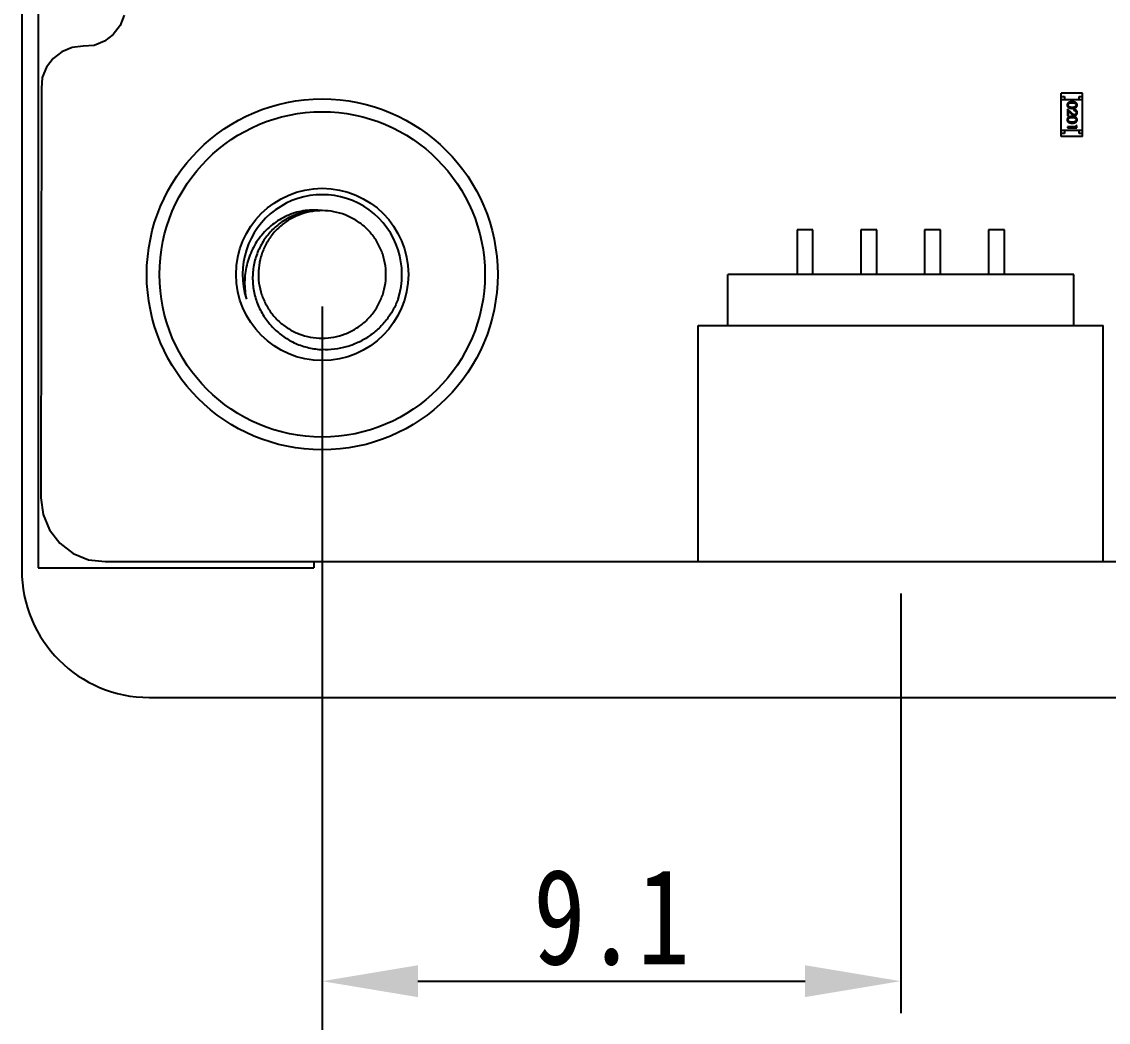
# Model space of a CAD drawing. Header units: millimetres. Extents: x 0 to 297, y 0 to 210.
# Drawn here: x 185.65 to 202.68, y 70.14 to 85.83 of the extents above; entities that cross this region are included whole.
import ezdxf

# ---------------------------------------------------------------- set-up
doc = ezdxf.new("R2010")
doc.units = ezdxf.units.MM
doc.header["$PDMODE"] = 3
doc.header["$PDSIZE"] = 8
doc.linetypes.add('solid', pattern=[0])
doc.layers.get('0').update_dxf_attribs({"linetype": 'CONTINUOUS'})
doc.layers.get('Defpoints').update_dxf_attribs({"linetype": 'CONTINUOUS'})
doc.layers.add('100', color=1, linetype='solid')
doc.styles.get("Standard").update_dxf_attribs({"font": 'txt', "width": 0.8})
doc.dimstyles.new('X0_5', dxfattribs={"dimscale": 0.5, "dimtxt": 2, "dimasz": 2, "dimexe": 1, "dimexo": 1, "dimgap": 0.5, "dimtad": 1, "dimtoh": 1, "dimzin": 0, "dimdsep": 46, "dimtxsty": 'STANDARD', "dimcen": 0, "dimclrd": 256, "dimclrt": 256, "dimadec": 0, "dimazin": 0, "dimtp": 0.1, "dimtm": 0.1, "dimtfac": 1, "dimtofl": 0, "dimtmove": 0, "dimatfit": 3, "dimfxl": 1, "dimtolj": 1, "dimtzin": 0, "dimarcsym": 0})

# ---------------------------------------------------------------- blocks, each defined once
blk = doc.blocks.new('*D15')
at = {"layer": '100', "color": 0, "lineweight": -2}
for p, q in [((190.364, 81.364), (190.364, 70.288)), ((199.431, 76.865), (199.431, 70.288))]:
    blk.add_line(p, q, dxfattribs=at)
at = {"layer": '100', "lineweight": -2}
blk.add_line((191.864, 70.788), (197.931, 70.788), dxfattribs=at)
at = {"layer": '100'}
for points in [[(191.864, 71.038), (191.864, 70.538), (190.364, 70.788)], [(197.931, 70.538), (197.931, 71.038), (199.431, 70.788)]]:
    blk.add_solid(points, dxfattribs=at)
at = {"layer": 'Defpoints', "color": 0}
for p in [(190.364, 81.864), (199.431, 77.365), (199.431, 70.788)]:
    blk.add_point(p, dxfattribs=at)
at = {"layer": '100', "insert": (194.897, 71.788), "char_height": 1.5, "attachment_point": 5}
blk.add_mtext('\\A1;9.1', dxfattribs=at)
blk = doc.blocks.new('*D16')
at = {"layer": '100', "color": 0, "lineweight": -2}
for p, q in [((190.364, 81.364), (190.364, 65.74)), ((210.924, 75.99), (210.924, 65.74))]:
    blk.add_line(p, q, dxfattribs=at)
at = {"layer": '100', "lineweight": -2}
blk.add_line((191.864, 66.24), (209.424, 66.24), dxfattribs=at)
at = {"layer": '100'}
for points in [[(191.864, 66.49), (191.864, 65.99), (190.364, 66.24)], [(209.424, 65.99), (209.424, 66.49), (210.924, 66.24)]]:
    blk.add_solid(points, dxfattribs=at)
at = {"layer": 'Defpoints', "color": 0}
for p in [(190.364, 81.864), (210.924, 76.49), (210.924, 66.24)]:
    blk.add_point(p, dxfattribs=at)
at = {"layer": '100', "insert": (198.44, 67.24), "char_height": 1.5, "attachment_point": 5}
blk.add_mtext('\\A1;20.56', dxfattribs=at)
blk = doc.blocks.new('*D17')
at = {"layer": '100', "color": 0, "lineweight": -2}
for p, q in [((190.364, 81.364), (190.364, 61.419)), ((222.389, 76.864), (222.389, 61.419))]:
    blk.add_line(p, q, dxfattribs=at)
at = {"layer": '100', "lineweight": -2}
blk.add_line((220.889, 61.919), (191.864, 61.919), dxfattribs=at)
at = {"layer": '100'}
for points in [[(191.864, 62.169), (191.864, 61.669), (190.364, 61.919)], [(220.889, 61.669), (220.889, 62.169), (222.389, 61.919)]]:
    blk.add_solid(points, dxfattribs=at)
at = {"layer": 'Defpoints', "color": 0}
for p in [(190.364, 81.864), (222.389, 77.364), (190.364, 61.919)]:
    blk.add_point(p, dxfattribs=at)
at = {"layer": '100', "insert": (202.733, 62.919), "char_height": 1.5, "attachment_point": 5}
blk.add_mtext('\\A1;32.0', dxfattribs=at)

msp = doc.modelspace()

# ---------------------------------------------------------------- linework, layer by layer
at = {"color": 7, "linetype": 'Continuous'}
for p, q in [((185.914, 146.465), (185.914, 77.265)), ((185.654, 146.295), (185.654, 77.235)), ((187.261, 85.927), (187.195, 85.767)), ((187.195, 85.767), (187.089, 85.629)), ((186.951, 85.523), (186.79, 85.456)), ((187.089, 85.629), (186.951, 85.523)), ((186.285, 85.356), (186.147, 85.25)), ((186.446, 85.422), (186.285, 85.356)), ((186.618, 85.445), (186.446, 85.422)), ((186.79, 85.456), (186.618, 85.445)), ((186.147, 85.25), (186.041, 85.112)), ((186.041, 85.112), (185.975, 84.951)), ((185.975, 84.951), (185.963, 84.779)), ((185.963, 84.779), (185.956, 78.365)), ((202.278, 84.707), (201.948, 84.707)), ((201.948, 84.027), (201.948, 84.707)), ((201.948, 84.657), (201.998, 84.657)), ((201.998, 84.657), (201.998, 84.607)), ((202.228, 84.657), (202.278, 84.657)), ((202.228, 84.607), (202.228, 84.657)), ((202.278, 84.027), (202.278, 84.707)), ((201.948, 84.607), (202.278, 84.607)), ((202.106, 84.398), (202.044, 84.456)), ((202.044, 84.456), (202.044, 84.354)), ((202.044, 84.354), (202.059, 84.354)), ((202.059, 84.424), (202.099, 84.386)), ((202.059, 84.354), (202.059, 84.424)), ((202.147, 84.45), (202.147, 84.437)), ((202.178, 84.179), (202.044, 84.179)), ((202.044, 84.179), (202.044, 84.165)), ((202.044, 84.165), (202.194, 84.165)), ((202.194, 84.193), (202.178, 84.202)), ((202.178, 84.202), (202.178, 84.179)), ((202.194, 84.165), (202.194, 84.193)), ((201.948, 84.127), (202.278, 84.127)), ((201.998, 84.077), (201.948, 84.077)), ((202.278, 84.027), (201.948, 84.027)), ((201.998, 84.127), (201.998, 84.077)), ((202.228, 84.077), (202.228, 84.127)), ((202.278, 84.077), (202.228, 84.077)), ((198.056, 82.565), (197.806, 82.565)), ((197.806, 82.565), (197.806, 81.865)), ((198.056, 81.865), (198.056, 82.565)), ((199.056, 82.565), (198.806, 82.565)), ((198.806, 82.565), (198.806, 81.865)), ((199.056, 81.865), (199.056, 82.565)), ((200.056, 82.565), (199.806, 82.565)), ((199.806, 82.565), (199.806, 81.865)), ((200.056, 81.865), (200.056, 82.565)), ((201.056, 82.565), (200.806, 82.565)), ((200.806, 82.565), (200.806, 81.865)), ((201.056, 81.865), (201.056, 82.565)), ((202.143, 81.864), (196.719, 81.865)), ((196.719, 81.065), (196.719, 81.865)), ((202.143, 81.064), (202.143, 81.864)), ((196.256, 81.065), (202.606, 81.064)), ((196.256, 77.365), (196.256, 81.065)), ((202.606, 77.364), (202.606, 81.064)), ((190.361, 80.866), (190.364, 80.866)), ((190.361, 80.866), (190.364, 80.866)), ((185.956, 78.365), (185.99, 78.104)), ((185.99, 78.104), (186.091, 77.861)), ((186.091, 77.861), (186.251, 77.652)), ((186.251, 77.652), (186.46, 77.492)), ((186.46, 77.492), (186.703, 77.391)), ((186.703, 77.391), (186.964, 77.365)), ((186.964, 77.365), (206.454, 77.364)), ((190.234, 77.365), (190.234, 77.265)), ((185.914, 77.265), (190.234, 77.265)), ((187.654, 75.235), (234.194, 75.235))]:
    msp.add_line(p, q, dxfattribs=at)
msp.add_line((196.256, 77.365), (202.606, 77.365))
for radius in [2.75, 2.55, 1.35]:
    msp.add_circle((190.364, 81.866), radius, dxfattribs=at)
for centre, radius, start, end in [((190.364, 81.866), 1.25, 342.0037, 198.0037), ((190.363, 81.866), 1, 94.6232, 100.2211), ((190.363, 81.863), 1.003, 89.9866, 94.6246), ((190.364, 81.864), 0.998, 269.9898, 280.4516), ((187.654, 77.235), 2, 180, 270)]:
    msp.add_arc(centre, radius, start, end, dxfattribs=at)
for points, knots in [([(202.119, 84.571), (202.116, 84.571), (202.111, 84.571), (202.105, 84.571), (202.098, 84.57), (202.092, 84.57), (202.087, 84.569), (202.082, 84.568), (202.077, 84.566), (202.073, 84.565), (202.069, 84.563), (202.065, 84.561), (202.062, 84.559), (202.058, 84.557), (202.055, 84.555), (202.053, 84.552), (202.05, 84.55), (202.048, 84.547), (202.046, 84.544), (202.044, 84.541), (202.043, 84.538), (202.042, 84.535), (202.041, 84.531), (202.04, 84.528), (202.04, 84.525), (202.04, 84.522), (202.04, 84.521)], [0, 0, 0, 0, 0.068113, 0.132564, 0.193427, 0.250218, 0.303569, 0.353576, 0.400235, 0.443586, 0.484619, 0.524292, 0.56238, 0.599049, 0.63494, 0.669782, 0.704009, 0.737842, 0.771098, 0.803896, 0.836415, 0.868639, 0.900715, 0.933378, 0.966213, 1, 1, 1, 1]), ([(202.04, 84.521), (202.04, 84.52), (202.04, 84.518), (202.04, 84.514), (202.041, 84.511), (202.042, 84.507), (202.043, 84.504), (202.044, 84.501), (202.046, 84.498), (202.048, 84.495), (202.05, 84.492), (202.053, 84.489), (202.056, 84.486), (202.059, 84.484), (202.062, 84.482), (202.066, 84.48), (202.069, 84.478), (202.074, 84.476), (202.078, 84.474), (202.083, 84.473), (202.088, 84.472), (202.093, 84.471), (202.099, 84.47), (202.105, 84.47), (202.112, 84.469), (202.116, 84.469), (202.119, 84.469)], [0, 0, 0, 0, 0.033824, 0.067298, 0.10028, 0.133019, 0.165736, 0.198792, 0.232372, 0.266409, 0.301016, 0.336196, 0.371972, 0.408574, 0.446394, 0.485225, 0.525372, 0.567224, 0.611081, 0.65775, 0.70702, 0.759235, 0.814484, 0.873227, 0.934937, 1, 1, 1, 1]), ([(202.055, 84.521), (202.055, 84.522), (202.055, 84.526), (202.057, 84.53), (202.059, 84.535), (202.061, 84.539), (202.063, 84.542), (202.065, 84.544), (202.067, 84.546), (202.07, 84.548), (202.072, 84.549), (202.075, 84.551), (202.078, 84.552), (202.081, 84.553), (202.084, 84.554), (202.088, 84.555), (202.092, 84.556), (202.097, 84.557), (202.102, 84.557), (202.107, 84.558), (202.113, 84.558), (202.117, 84.558), (202.119, 84.558)], [0, 0, 0, 0, 0.060034, 0.120278, 0.182348, 0.247919, 0.281641, 0.315701, 0.350322, 0.385703, 0.421819, 0.459196, 0.497866, 0.538301, 0.58121, 0.628183, 0.679403, 0.734699, 0.794074, 0.858416, 0.927049, 1, 1, 1, 1]), ([(202.081, 84.488), (202.08, 84.489), (202.078, 84.49), (202.075, 84.491), (202.072, 84.492), (202.07, 84.494), (202.067, 84.496), (202.065, 84.498), (202.063, 84.5), (202.061, 84.502), (202.059, 84.506), (202.057, 84.511), (202.055, 84.516), (202.055, 84.519), (202.055, 84.521)], [0, 0, 0, 0, 0.075949, 0.148549, 0.218996, 0.286119, 0.351826, 0.416074, 0.478265, 0.540325, 0.660405, 0.774606, 0.887187, 1, 1, 1, 1]), ([(202.119, 84.483), (202.117, 84.483), (202.113, 84.483), (202.108, 84.483), (202.103, 84.484), (202.098, 84.484), (202.094, 84.485), (202.089, 84.486), (202.085, 84.487), (202.082, 84.488), (202.081, 84.488)], [0, 0, 0, 0, 0.141157, 0.277773, 0.409244, 0.535676, 0.657497, 0.775458, 0.889412, 1, 1, 1, 1]), ([(202.197, 84.521), (202.197, 84.522), (202.197, 84.525), (202.197, 84.528), (202.196, 84.531), (202.195, 84.535), (202.194, 84.538), (202.193, 84.541), (202.191, 84.544), (202.189, 84.547), (202.187, 84.55), (202.184, 84.553), (202.182, 84.555), (202.179, 84.557), (202.176, 84.559), (202.172, 84.562), (202.168, 84.563), (202.164, 84.565), (202.16, 84.566), (202.155, 84.568), (202.15, 84.569), (202.145, 84.57), (202.139, 84.57), (202.132, 84.571), (202.126, 84.571), (202.121, 84.571), (202.119, 84.571)], [0, 0, 0, 0, 0.033742, 0.066533, 0.099153, 0.13154, 0.164087, 0.196563, 0.229707, 0.263315, 0.297504, 0.331686, 0.366482, 0.4021, 0.438958, 0.476748, 0.515985, 0.556589, 0.599519, 0.645765, 0.695487, 0.748721, 0.805687, 0.866754, 0.931405, 1, 1, 1, 1]), ([(202.119, 84.558), (202.121, 84.558), (202.125, 84.558), (202.13, 84.558), (202.135, 84.557), (202.14, 84.557), (202.145, 84.556), (202.149, 84.555), (202.153, 84.554), (202.156, 84.553), (202.159, 84.552), (202.162, 84.551), (202.165, 84.549), (202.167, 84.547), (202.17, 84.546), (202.172, 84.544), (202.174, 84.542), (202.176, 84.539), (202.178, 84.535), (202.181, 84.531), (202.182, 84.526), (202.182, 84.522), (202.182, 84.521)], [0, 0, 0, 0, 0.073302, 0.142286, 0.206253, 0.266017, 0.321612, 0.372532, 0.419497, 0.462398, 0.502825, 0.541489, 0.579034, 0.615143, 0.650298, 0.684912, 0.718701, 0.752189, 0.817245, 0.879117, 0.939613, 1, 1, 1, 1]), ([(202.182, 84.521), (202.182, 84.519), (202.182, 84.516), (202.181, 84.511), (202.178, 84.506), (202.176, 84.502), (202.174, 84.5), (202.172, 84.498), (202.17, 84.496), (202.167, 84.494), (202.164, 84.492), (202.161, 84.491), (202.158, 84.489), (202.155, 84.488), (202.151, 84.487), (202.147, 84.486), (202.143, 84.485), (202.139, 84.484), (202.134, 84.483), (202.129, 84.483), (202.124, 84.483), (202.12, 84.483), (202.119, 84.483)], [0, 0, 0, 0, 0.059689, 0.119507, 0.181075, 0.246162, 0.279894, 0.314468, 0.350403, 0.387474, 0.426147, 0.466624, 0.508745, 0.553328, 0.600058, 0.649177, 0.700552, 0.754894, 0.811825, 0.871514, 0.934319, 1, 1, 1, 1]), ([(202.119, 84.469), (202.121, 84.469), (202.125, 84.469), (202.132, 84.47), (202.138, 84.47), (202.144, 84.471), (202.149, 84.472), (202.155, 84.473), (202.159, 84.475), (202.164, 84.476), (202.168, 84.478), (202.172, 84.48), (202.175, 84.482), (202.178, 84.484), (202.182, 84.487), (202.184, 84.489), (202.187, 84.492), (202.189, 84.495), (202.191, 84.498), (202.193, 84.501), (202.194, 84.504), (202.195, 84.507), (202.196, 84.511), (202.197, 84.514), (202.197, 84.518), (202.197, 84.52), (202.197, 84.521)], [0, 0, 0, 0, 0.065278, 0.127205, 0.186168, 0.241675, 0.294115, 0.343609, 0.390387, 0.434463, 0.476646, 0.517002, 0.555936, 0.593716, 0.630057, 0.665601, 0.700745, 0.734917, 0.768681, 0.802087, 0.834849, 0.867433, 0.900138, 0.932806, 0.966212, 1, 1, 1, 1]), ([(202.119, 84.34), (202.116, 84.34), (202.112, 84.34), (202.105, 84.34), (202.098, 84.34), (202.092, 84.339), (202.087, 84.338), (202.082, 84.337), (202.077, 84.336), (202.073, 84.334), (202.069, 84.332), (202.065, 84.331), (202.062, 84.329), (202.058, 84.326), (202.055, 84.324), (202.053, 84.322), (202.05, 84.319), (202.048, 84.316), (202.046, 84.313), (202.044, 84.31), (202.043, 84.307), (202.042, 84.304), (202.041, 84.301), (202.04, 84.297), (202.04, 84.294), (202.04, 84.292), (202.04, 84.29)], [0, 0, 0, 0, 0.068113, 0.132564, 0.193427, 0.250218, 0.303569, 0.353576, 0.400235, 0.443586, 0.484619, 0.524292, 0.56238, 0.599049, 0.63494, 0.669782, 0.704009, 0.737842, 0.771098, 0.803896, 0.836415, 0.868639, 0.900715, 0.933378, 0.966213, 1, 1, 1, 1]), ([(202.055, 84.29), (202.055, 84.292), (202.055, 84.295), (202.057, 84.3), (202.059, 84.304), (202.061, 84.308), (202.063, 84.311), (202.065, 84.313), (202.068, 84.315), (202.07, 84.317), (202.072, 84.318), (202.075, 84.32), (202.078, 84.321), (202.081, 84.322), (202.084, 84.324), (202.088, 84.324), (202.092, 84.325), (202.097, 84.326), (202.102, 84.326), (202.107, 84.327), (202.113, 84.327), (202.117, 84.327), (202.119, 84.327)], [0, 0, 0, 0, 0.060034, 0.120278, 0.182348, 0.247919, 0.281641, 0.315701, 0.350322, 0.385703, 0.421819, 0.459196, 0.497866, 0.538301, 0.58121, 0.628183, 0.679403, 0.734699, 0.794074, 0.858416, 0.927049, 1, 1, 1, 1]), ([(202.099, 84.386), (202.101, 84.385), (202.104, 84.382), (202.108, 84.378), (202.112, 84.374), (202.116, 84.371), (202.12, 84.368), (202.123, 84.366), (202.126, 84.364), (202.13, 84.362), (202.135, 84.359), (202.141, 84.357), (202.147, 84.356), (202.151, 84.356), (202.153, 84.356)], [0, 0, 0, 0, 0.09953, 0.192079, 0.277712, 0.357454, 0.429648, 0.495771, 0.555538, 0.608657, 0.707578, 0.804328, 0.901298, 1, 1, 1, 1]), ([(202.152, 84.369), (202.15, 84.369), (202.147, 84.37), (202.142, 84.371), (202.137, 84.372), (202.134, 84.374), (202.13, 84.376), (202.128, 84.378), (202.125, 84.381), (202.122, 84.383), (202.118, 84.386), (202.114, 84.39), (202.11, 84.394), (202.107, 84.396), (202.106, 84.398)], [0, 0, 0, 0, 0.088014, 0.174976, 0.2638, 0.355443, 0.406413, 0.465519, 0.533076, 0.609353, 0.693899, 0.787171, 0.889197, 1, 1, 1, 1]), ([(202.197, 84.29), (202.197, 84.292), (202.197, 84.294), (202.197, 84.297), (202.196, 84.301), (202.195, 84.304), (202.194, 84.307), (202.193, 84.31), (202.191, 84.313), (202.189, 84.316), (202.187, 84.319), (202.184, 84.322), (202.182, 84.324), (202.179, 84.327), (202.176, 84.329), (202.172, 84.331), (202.168, 84.333), (202.164, 84.334), (202.16, 84.336), (202.155, 84.337), (202.15, 84.338), (202.145, 84.339), (202.139, 84.34), (202.132, 84.34), (202.126, 84.34), (202.121, 84.34), (202.119, 84.34)], [0, 0, 0, 0, 0.033742, 0.066533, 0.099153, 0.13154, 0.164087, 0.196563, 0.229707, 0.263315, 0.297504, 0.331686, 0.366482, 0.4021, 0.438958, 0.476748, 0.515985, 0.556589, 0.599519, 0.645765, 0.695487, 0.748721, 0.805687, 0.866754, 0.931405, 1, 1, 1, 1]), ([(202.119, 84.327), (202.121, 84.327), (202.125, 84.327), (202.13, 84.327), (202.135, 84.326), (202.14, 84.326), (202.145, 84.325), (202.149, 84.324), (202.153, 84.324), (202.156, 84.322), (202.159, 84.321), (202.162, 84.32), (202.165, 84.318), (202.167, 84.317), (202.17, 84.315), (202.172, 84.313), (202.174, 84.311), (202.176, 84.308), (202.178, 84.304), (202.181, 84.3), (202.182, 84.295), (202.182, 84.292), (202.182, 84.29)], [0, 0, 0, 0, 0.073302, 0.142286, 0.206253, 0.266017, 0.321612, 0.372532, 0.419497, 0.462398, 0.502825, 0.541489, 0.579034, 0.615143, 0.650298, 0.684912, 0.718701, 0.752189, 0.817245, 0.879117, 0.939613, 1, 1, 1, 1]), ([(202.197, 84.401), (202.197, 84.403), (202.197, 84.406), (202.197, 84.411), (202.196, 84.416), (202.194, 84.42), (202.192, 84.424), (202.19, 84.428), (202.187, 84.432), (202.183, 84.436), (202.18, 84.439), (202.176, 84.442), (202.172, 84.444), (202.167, 84.446), (202.163, 84.448), (202.158, 84.449), (202.153, 84.45), (202.149, 84.45), (202.147, 84.45)], [0, 0, 0, 0, 0.06445, 0.126725, 0.187421, 0.247417, 0.306749, 0.366595, 0.427749, 0.490235, 0.553031, 0.614805, 0.676505, 0.738096, 0.801021, 0.864897, 0.931209, 1, 1, 1, 1]), ([(202.147, 84.437), (202.149, 84.437), (202.151, 84.436), (202.155, 84.436), (202.159, 84.435), (202.162, 84.433), (202.165, 84.432), (202.168, 84.43), (202.171, 84.428), (202.173, 84.426), (202.175, 84.423), (202.177, 84.421), (202.179, 84.418), (202.18, 84.415), (202.181, 84.412), (202.182, 84.409), (202.182, 84.405), (202.182, 84.403), (202.182, 84.402)], [0, 0, 0, 0, 0.073648, 0.143686, 0.210962, 0.275557, 0.338064, 0.399311, 0.4594, 0.51934, 0.579024, 0.637809, 0.695959, 0.754122, 0.813113, 0.873453, 0.935561, 1, 1, 1, 1]), ([(202.182, 84.402), (202.182, 84.401), (202.182, 84.399), (202.182, 84.395), (202.181, 84.392), (202.18, 84.389), (202.179, 84.386), (202.177, 84.384), (202.175, 84.381), (202.173, 84.379), (202.171, 84.377), (202.168, 84.375), (202.166, 84.373), (202.163, 84.372), (202.161, 84.371), (202.158, 84.37), (202.155, 84.369), (202.153, 84.369), (202.152, 84.369)], [0, 0, 0, 0, 0.068027, 0.133505, 0.19695, 0.26027, 0.322741, 0.384982, 0.448465, 0.513424, 0.578224, 0.640011, 0.700094, 0.760067, 0.819012, 0.877878, 0.938035, 1, 1, 1, 1]), ([(202.153, 84.356), (202.154, 84.356), (202.157, 84.356), (202.162, 84.357), (202.166, 84.358), (202.17, 84.359), (202.174, 84.361), (202.177, 84.363), (202.181, 84.365), (202.184, 84.368), (202.187, 84.372), (202.19, 84.375), (202.192, 84.379), (202.194, 84.383), (202.196, 84.387), (202.197, 84.392), (202.197, 84.396), (202.197, 84.4), (202.197, 84.401)], [0, 0, 0, 0, 0.06271, 0.123347, 0.183401, 0.242828, 0.302097, 0.36242, 0.423725, 0.487032, 0.550491, 0.612709, 0.674265, 0.73617, 0.799211, 0.863483, 0.930525, 1, 1, 1, 1]), ([(202.04, 84.29), (202.04, 84.289), (202.04, 84.287), (202.04, 84.283), (202.041, 84.28), (202.042, 84.276), (202.043, 84.273), (202.045, 84.27), (202.046, 84.267), (202.048, 84.264), (202.051, 84.261), (202.053, 84.258), (202.056, 84.256), (202.059, 84.253), (202.062, 84.251), (202.066, 84.249), (202.07, 84.247), (202.074, 84.245), (202.078, 84.244), (202.083, 84.242), (202.088, 84.241), (202.093, 84.24), (202.099, 84.239), (202.105, 84.239), (202.112, 84.239), (202.116, 84.239), (202.119, 84.239)], [0, 0, 0, 0, 0.033824, 0.067298, 0.10028, 0.133019, 0.165736, 0.198792, 0.232372, 0.266409, 0.301016, 0.336196, 0.371972, 0.408574, 0.446394, 0.485225, 0.525372, 0.567224, 0.611081, 0.65775, 0.70702, 0.759235, 0.814484, 0.873227, 0.934937, 1, 1, 1, 1]), ([(202.081, 84.258), (202.08, 84.258), (202.078, 84.259), (202.075, 84.26), (202.072, 84.262), (202.07, 84.263), (202.067, 84.265), (202.065, 84.267), (202.063, 84.269), (202.061, 84.272), (202.059, 84.275), (202.057, 84.28), (202.055, 84.285), (202.055, 84.288), (202.055, 84.29)], [0, 0, 0, 0, 0.075949, 0.148549, 0.218996, 0.286119, 0.351826, 0.416074, 0.478265, 0.540325, 0.660405, 0.774606, 0.887187, 1, 1, 1, 1]), ([(202.119, 84.252), (202.117, 84.252), (202.113, 84.252), (202.108, 84.252), (202.103, 84.253), (202.098, 84.253), (202.094, 84.254), (202.089, 84.255), (202.085, 84.256), (202.082, 84.257), (202.081, 84.258)], [0, 0, 0, 0, 0.141157, 0.277773, 0.409244, 0.535676, 0.657497, 0.775458, 0.889412, 1, 1, 1, 1]), ([(202.119, 84.239), (202.121, 84.239), (202.125, 84.239), (202.132, 84.239), (202.138, 84.239), (202.144, 84.24), (202.149, 84.241), (202.155, 84.242), (202.159, 84.244), (202.164, 84.245), (202.168, 84.247), (202.172, 84.249), (202.175, 84.251), (202.179, 84.253), (202.182, 84.256), (202.184, 84.258), (202.187, 84.261), (202.189, 84.264), (202.191, 84.267), (202.193, 84.27), (202.194, 84.273), (202.195, 84.277), (202.196, 84.28), (202.197, 84.283), (202.197, 84.287), (202.197, 84.289), (202.197, 84.29)], [0, 0, 0, 0, 0.065278, 0.127205, 0.186168, 0.241675, 0.294115, 0.343609, 0.390387, 0.434463, 0.476646, 0.517002, 0.555936, 0.593716, 0.630057, 0.665601, 0.700745, 0.734917, 0.768681, 0.802087, 0.834849, 0.867433, 0.900138, 0.932806, 0.966212, 1, 1, 1, 1]), ([(202.182, 84.29), (202.182, 84.288), (202.182, 84.285), (202.181, 84.28), (202.178, 84.275), (202.176, 84.272), (202.174, 84.269), (202.172, 84.267), (202.17, 84.265), (202.167, 84.263), (202.164, 84.261), (202.161, 84.26), (202.158, 84.258), (202.155, 84.257), (202.151, 84.256), (202.147, 84.255), (202.143, 84.254), (202.139, 84.253), (202.134, 84.253), (202.129, 84.252), (202.124, 84.252), (202.12, 84.252), (202.119, 84.252)], [0, 0, 0, 0, 0.059689, 0.119507, 0.181075, 0.246162, 0.279894, 0.314468, 0.350403, 0.387474, 0.426147, 0.466624, 0.508745, 0.553328, 0.600058, 0.649177, 0.700552, 0.754894, 0.811825, 0.871514, 0.934319, 1, 1, 1, 1]), ([(190.364, 82.866), (190.276, 82.878), (190.141, 82.877), (189.966, 82.842), (189.798, 82.785), (189.602, 82.675), (189.44, 82.521), (189.334, 82.378), (189.268, 82.261), (189.216, 82.138), (189.165, 81.967), (189.138, 81.745), (189.156, 81.566), (189.175, 81.479)], [0, 0, 0, 0, 0.124679, 0.187174, 0.249696, 0.374533, 0.499427, 0.562011, 0.624606, 0.687209, 0.749822, 0.874876, 1, 1, 1, 1]), ([(190.364, 82.866), (190.293, 82.87), (190.185, 82.864), (190.045, 82.835), (189.909, 82.79), (189.749, 82.709), (189.61, 82.596), (189.513, 82.49), (189.429, 82.375), (189.345, 82.217), (189.285, 82.01), (189.266, 81.796), (189.29, 81.582), (189.354, 81.376), (189.44, 81.219), (189.525, 81.104), (189.621, 80.998), (189.758, 80.883), (189.915, 80.796), (190.048, 80.745), (190.186, 80.705), (190.293, 80.691), (190.364, 80.687)], [0, 0, 0, 0, 0.062457, 0.093729, 0.125, 0.187462, 0.249927, 0.281203, 0.312479, 0.374954, 0.43743, 0.499911, 0.562395, 0.624881, 0.687371, 0.718652, 0.749934, 0.812429, 0.874927, 0.906208, 0.937494, 1, 1, 1, 1]), ([(190.186, 82.85), (190.125, 82.839), (190.006, 82.806), (189.839, 82.724), (189.69, 82.612), (189.564, 82.476), (189.482, 82.345), (189.432, 82.232), (189.392, 82.115), (189.363, 81.963), (189.362, 81.777), (189.395, 81.594), (189.462, 81.421), (189.559, 81.263), (189.663, 81.148), (189.758, 81.069), (189.859, 80.998), (189.998, 80.929), (190.176, 80.878), (190.3, 80.866), (190.361, 80.866)], [0, 0, 0, 0, 0.062493, 0.124979, 0.187468, 0.249962, 0.312455, 0.343731, 0.375007, 0.437498, 0.499995, 0.562487, 0.624972, 0.687463, 0.749961, 0.781242, 0.812521, 0.875009, 0.937502, 1, 1, 1, 1]), ([(190.545, 80.882), (190.606, 80.893), (190.725, 80.927), (190.891, 81.01), (191.04, 81.121), (191.165, 81.258), (191.263, 81.416), (191.331, 81.589), (191.365, 81.772), (191.365, 81.957), (191.331, 82.14), (191.264, 82.313), (191.167, 82.471), (191.042, 82.609), (190.893, 82.72), (190.727, 82.803), (190.549, 82.854), (190.425, 82.866), (190.364, 82.866)], [0, 0, 0, 0, 0.062494, 0.124994, 0.187498, 0.249997, 0.312491, 0.374991, 0.437498, 0.499999, 0.562495, 0.624996, 0.687502, 0.75, 0.812494, 0.874994, 0.9375, 1, 1, 1, 1]), ([(191.553, 81.48), (191.53, 81.42), (191.476, 81.304), (191.37, 81.145), (191.24, 81.004), (191.09, 80.885), (190.923, 80.792), (190.743, 80.725), (190.555, 80.688), (190.427, 80.684), (190.364, 80.687)], [0, 0, 0, 0, 0.125012, 0.25002, 0.375023, 0.500025, 0.625021, 0.750019, 0.875013, 1, 1, 1, 1])]:
    msp.add_open_spline(points, degree=3, knots=knots, dxfattribs=at)

# ---------------------------------------------------------------- dimensions: what is measured, and where the dimension line sits
at = {"layer": '100'}
for base, p1, p2, override, picture, middle in [((199.431, 70.788), (190.364, 81.864), (199.431, 77.365), {"dimtxt": 3, "dimasz": 3, "dimdec": 1, "dimpost": '<>', "dimtvp": 0.1}, '*D15', (194.897, 70.788)), ((210.924, 66.24), (190.364, 81.864), (210.924, 76.49), {"dimtxt": 3, "dimasz": 3, "dimpost": '<>', "dimtvp": 0.1}, '*D16', (198.44, 66.24)), ((190.364, 61.919), (222.389, 77.364), (190.364, 81.864), {"dimtxt": 3, "dimasz": 3, "dimdec": 1, "dimpost": '<>', "dimtvp": 0.1}, '*D17', (202.733, 61.919))]:
    dim = msp.add_linear_dim(base=base, p1=p1, p2=p2, dimstyle='X0_5', override=override, dxfattribs=at)
    dim.commit()
    dim.dimension.update_dxf_attribs({"geometry": picture, "text_midpoint": middle, "dimtype": 160})

doc.saveas('drawing.dxf')
